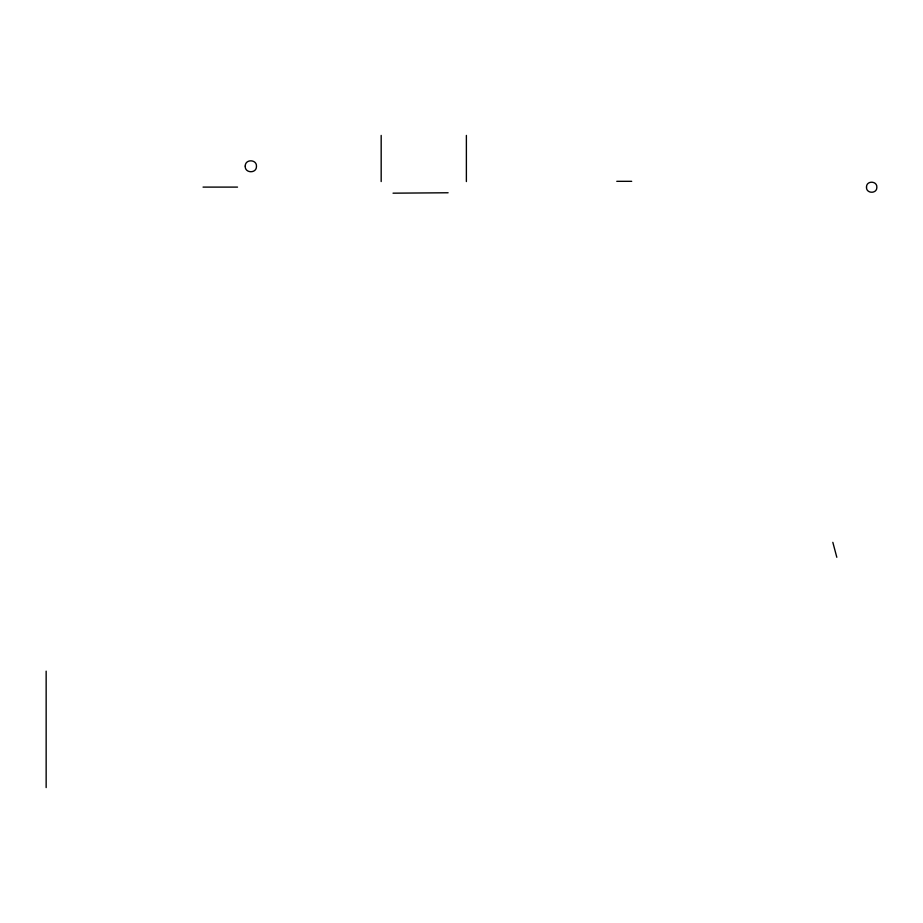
<?xml version="1.0" encoding="UTF-8"?>
<svg xmlns="http://www.w3.org/2000/svg" width="923" height="923" viewBox="0 0 923 923"><rect width="100%" height="100%" fill="white"/><g stroke="black" fill="none" stroke-linecap="round" stroke-linejoin="round"><path stroke-width="1.38" d="M393.036 193.172L448.105 192.769M616.772 181.323L631.69 181.323M203.048 187.104L237.523 187.104M832.834 542.343L836.815 557.284M466.38 135.416L466.38 181.554M381.176 135.416L381.176 181.554M46.15 671.159L46.15 787.584M245.23 166.059C244.595 173.293 256.536 173.766 256.467 166.498C257.102 159.264 245.16 158.791 245.23 166.059M866.489 187.023C865.912 193.692 876.908 194.118 876.85 187.427C877.427 180.758 866.432 180.331 866.489 187.023"/></g></svg>
